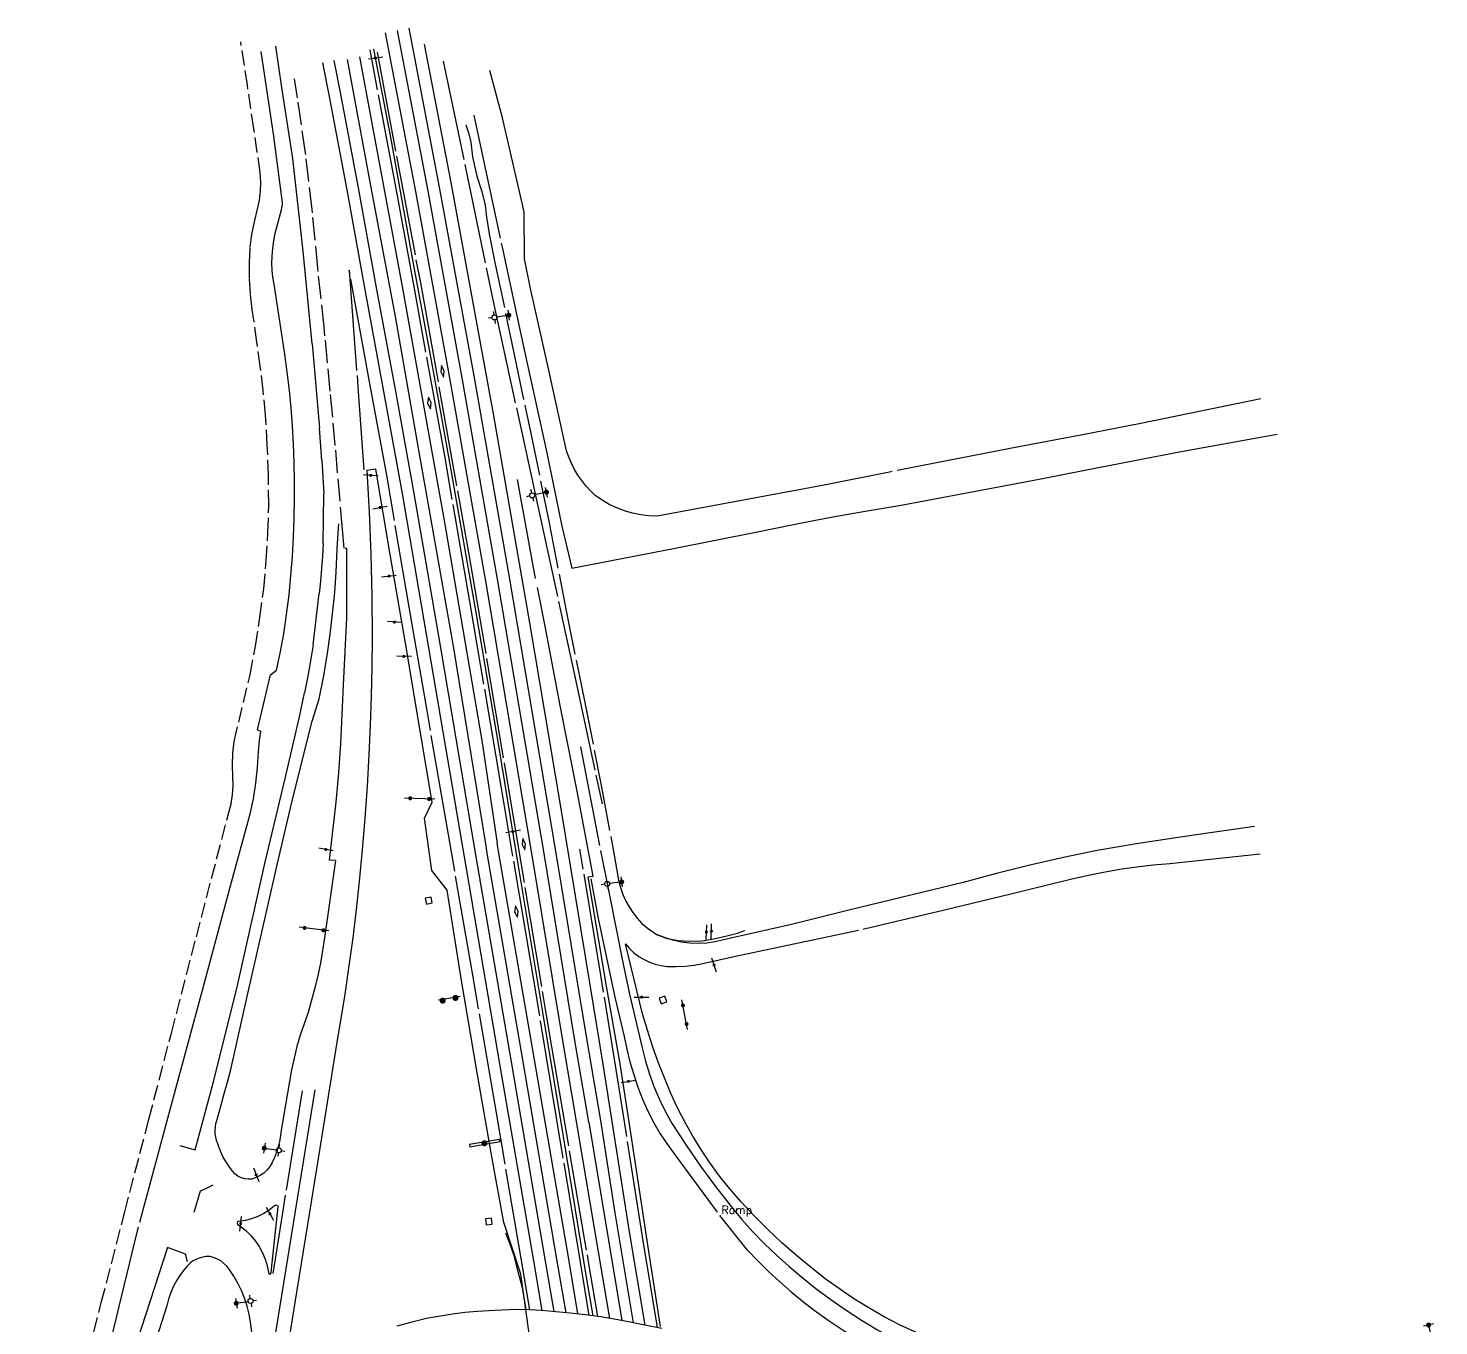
# Model space of a CAD drawing. Extents: x 6041699 to 6043693, y 2130904 to 2137891.
# Drawn here: x 6041732 to 6043135, y 2136600 to 2137891 of the extents above; entities that cross this region are included whole.
import ezdxf
from ezdxf.enums import TextEntityAlignment as Align

# ---------------------------------------------------------------- set-up
doc = ezdxf.new("R2010")
doc.units = 0
doc.header["$LTSCALE"] = 100
doc.header["$MEASUREMENT"] = 0
for name, pattern in [('D2', [0.2, 0.15, -0.05]), ('D5', [1.05, 1, -0.05]), ('D6', [1.3, 1.25, -0.05]), ('GRAIL', [0.5, 0.44, -0.03, -0.03]), ('RETFENCE', [0.552, 0.22, -0.03, -0.03, 0.227, -0.03, -0.015])]:
    doc.linetypes.add(name, pattern=pattern)
doc.layers.get('0').update_dxf_attribs({"color": 1, "linetype": 'CONTINUOUS'})
for name, color, linetype in [('100', 2, 'CONTINUOUS'), ('105', 2, 'D6'), ('140', 2, 'D2'), ('150', 3, 'D5'), ('154', 3, 'CONTINUOUS'), ('160', 4, 'CONTINUOUS'), ('199', 2, 'CONTINUOUS'), ('205', 4, 'CONTINUOUS'), ('212', 4, 'RETFENCE'), ('215', 4, 'GRAIL'), ('245', 4, 'CONTINUOUS'), ('260', 4, 'CONTINUOUS'), ('262', 4, 'CONTINUOUS'), ('264', 4, 'CONTINUOUS'), ('506', 2, 'CONTINUOUS'), ('584', 2, 'CONTINUOUS')]:
    doc.layers.add(name, color=color, linetype=linetype)
doc.styles.get("Standard").update_dxf_attribs({"font": 'SIMPLEX.SHX'})

# ---------------------------------------------------------------- blocks, each defined once
blk = doc.blocks.new('SIGN1')
blk.add_line((-0.0758, 0), (0.0704, 0))
at = {"const_width": 0.015}
blk.add_lwpolyline([(-0.008175, 0, 1), (0.006825, 0, 1)], format="xyb", close=True, dxfattribs=at)
blk = doc.blocks.new('ELT')
at = {"const_width": 0.025}
blk.add_lwpolyline([(-0.0125, 0, 1), (0.0125, 0, 1)], format="xyb", close=True, dxfattribs=at)
for points in [[(0, 0.05), (0, -0.05)], [(0, 0), (0.12, 0)], [(0.145, 0.025), (0.145, 0.06)], [(0.17, 0), (0.205, 0)], [(0.145, -0.025), (0.145, -0.06)]]:
    blk.add_lwpolyline(points)
blk.add_circle((0.145, 0), 0.025)
blk = doc.blocks.new('BOX')
blk.add_lwpolyline([(0.03, 0.03), (-0.03, 0.03), (-0.03, -0.03), (0.03, -0.03), (0.03, 0.03)])
blk = doc.blocks.new('SIGN2')
blk.add_lwpolyline([(-0.15, 0), (0.15, 0)])
at = {"const_width": 0.02}
for points in [[(-0.10375, 0, 1), (-0.08375, 0, 1)], [(0.08375, 0, 1), (0.10375, 0, 1)]]:
    blk.add_lwpolyline(points, format="xyb", close=True, dxfattribs=at)
blk = doc.blocks.new('POLE')
at = {"const_width": 0.03}
blk.add_lwpolyline([(-0.015, 0, 1), (0.015, 0, 1)], format="xyb", close=True, dxfattribs=at)

msp = doc.modelspace()

# ---------------------------------------------------------------- linework, layer by layer
at = {"layer": '100'}
for points, elevation in [([(6041984.6, 2137719.7), (6041976.1, 2137785.7), (6041967.4, 2137843), (6041963.7, 2137867.8)], 14.7), ([(6041983.8, 2137710.2), (6041984.4, 2137712.5), (6041984.8, 2137714.9), (6041984.9, 2137717.3), (6041984.6, 2137719.7)], 14.9), ([(6041979.6, 2137694.4), (6041983.8, 2137710.2)], 15), ([(6041974.6, 2137664.1), (6041975.2, 2137671.8), (6041976.3, 2137679.4), (6041977.7, 2137686.9), (6041979.6, 2137694.4)], 15.1), ([(6041976.5, 2137636.2), (6041975.4, 2137643.2), (6041974.7, 2137650.1), (6041974.4, 2137657.1), (6041974.6, 2137664.1)], 14.9), ([(6041987.1, 2137566.5), (6041976.5, 2137636.2)], 14.7), ([(6041994.8, 2137495.4), (6041993.4, 2137513.2), (6041991.7, 2137531), (6041989.6, 2137548.8), (6041987.1, 2137566.5)], 14.5), ([(6041996.8, 2137422.5), (6041996.9, 2137440.8), (6041996.6, 2137459), (6041995.9, 2137477.2), (6041994.8, 2137495.4)], 14.6), ([(6042068.9, 2137451.1), (6042071, 2137409.5), (6042072.6, 2137367.9), (6042073.6, 2137326.2), (6042074, 2137284.6)], 13.1), ([(6041993.2, 2137346.6), (6041994.7, 2137365.5), (6041995.8, 2137384.5), (6041996.5, 2137403.5), (6041996.8, 2137422.5)], 15.1), ([(6041982.7, 2137269.3), (6041986.2, 2137288.5), (6041989, 2137307.8), (6041991.4, 2137327.2), (6041993.2, 2137346.6)], 14.6), ([(6042074, 2137284.6), (6042073.7, 2137255.5), (6042073, 2137226.5), (6042072.1, 2137197.4), (6042070.9, 2137168.4)], 13.3), ([(6041960.1, 2137192.9), (6041973.1, 2137247.9), (6041978.9, 2137252.4), (6041982.7, 2137269.3)], 14.1), ([(6042070.9, 2137168.4), (6042069.1, 2137136.8), (6042066.9, 2137105.3), (6042064.2, 2137073.8), (6042061.2, 2137042.3)], 13.4), ([(6042037.6, 2137063), (6042026.6, 2136986.1)], 12.1), ([(6042061.2, 2137042.3), (6042058.1, 2137014.3), (6042054.7, 2136986.3), (6042050.9, 2136958.3), (6042046.9, 2136930.3)], 13.5), ([(6042026.6, 2136986.1), (6042024.8, 2136973.6), (6042022.6, 2136961.1), (6042020.1, 2136948.7), (6042017.2, 2136936.4), (6042013.9, 2136924.1), (6042010.3, 2136912)], 12.4), ([(6042046.9, 2136930.3), (6042037.7, 2136874), (6042025.5, 2136797.6), (6042011.7, 2136713.3), (6041999.1, 2136635.9), (6041976.4, 2136493.5), (6041967.8, 2136440.6)], 13.7), ([(6042010.3, 2136912), (6042006.3, 2136900.8), (6042002.6, 2136889.5), (6041999.3, 2136878.1), (6041996.4, 2136866.6), (6041993.8, 2136854.9), (6041991.7, 2136843.2)], 12.6), ([(6041919.7, 2136804.6), (6041923.2, 2136817.3), (6041926.7, 2136830), (6041930.1, 2136842.7), (6041933.4, 2136855.4)], 14), ([(6041991.7, 2136843.2), (6041983.6, 2136794.8)], 12.7), ([(6041919.3, 2136784.8), (6041918.5, 2136788), (6041918, 2136791.4), (6041917.9, 2136794.7), (6041918.1, 2136798.1), (6041918.7, 2136801.4), (6041919.7, 2136804.6)], 14.1), ([(6041983.6, 2136794.8), (6041983, 2136789.2), (6041981.9, 2136783.7), (6041980.6, 2136778.3), (6041978.9, 2136773), (6041976.8, 2136767.7), (6041974.5, 2136762.7)], 13), ([(6041935.1, 2136754.1), (6041931.7, 2136758.7), (6041928.5, 2136763.6), (6041925.7, 2136768.7), (6041923.3, 2136773.9), (6041921.1, 2136779.3), (6041919.3, 2136784.8)], 13.9), ([(6041974.5, 2136762.7), (6041972.3, 2136758.8), (6041969.6, 2136755.3), (6041966.4, 2136752.2), (6041962.7, 2136749.7), (6041958.7, 2136747.7), (6041954.5, 2136746.3)], 13.2), ([(6041954.5, 2136746.3), (6041950.9, 2136746.1), (6041947.3, 2136746.5), (6041943.8, 2136747.6), (6041940.5, 2136749.2), (6041937.6, 2136751.4), (6041935.1, 2136754.1)], 13.6), ([(6041977.1, 2136719.5), (6041971.8, 2136715.4), (6041966.2, 2136711.9), (6041960.2, 2136709), (6041954, 2136706.7), (6041947.6, 2136705.1), (6041941, 2136704.1)], 13.7), ([(6041971.2, 2136653.5), (6041971.1, 2136653.2), (6041971.7, 2136651.8), (6041973.1, 2136652), (6041973.6, 2136653.1), (6041974.1, 2136656.5), (6041980.5, 2136719), (6041979.6, 2136720.1), (6041978.3, 2136720.2), (6041977.1, 2136719.5)], 13.5), ([(6041941, 2136704.1), (6041940.1, 2136703.6), (6041939.7, 2136702.4), (6041940.2, 2136701.2), (6041941.7, 2136700.1), (6041942.9, 2136699.4)], 13.7), ([(6041942.9, 2136699.4), (6041948.3, 2136695), (6041953.3, 2136690.2), (6041957.8, 2136684.9), (6041961.7, 2136679.1), (6041965, 2136673), (6041967.7, 2136666.6), (6041969.7, 2136660), (6041971.1, 2136653.2)], 13.6), ([(6041912.7, 2136669.1), (6041909.1, 2136669.1), (6041905.5, 2136668.6), (6041902, 2136667.7), (6041898.7, 2136666.3), (6041895.5, 2136664.5), (6041892.7, 2136662.3), (6041890.1, 2136659.8), (6041887.9, 2136656.9)], 13.8), ([(6041931.8, 2136656.6), (6041929.4, 2136659.7), (6041926.6, 2136662.4), (6041923.5, 2136664.8), (6041920.1, 2136666.7), (6041916.4, 2136668.2), (6041912.7, 2136669.1)], 13.4), ([(6041887.9, 2136656.9), (6041883.6, 2136651.5), (6041879.9, 2136645.7), (6041876.6, 2136639.7), (6041873.8, 2136633.4), (6041871.6, 2136626.9), (6041869.9, 2136620.2)], 14.1), ([(6041951.7, 2136612), (6041949.8, 2136619.9), (6041947.2, 2136627.7), (6041944.2, 2136635.3), (6041940.6, 2136642.7), (6041936.4, 2136649.8), (6041931.8, 2136656.6)], 13.1), ([(6041955.4, 2136550.2), (6041955.9, 2136560.5), (6041956, 2136570.8), (6041955.7, 2136581.2), (6041954.8, 2136591.5), (6041953.5, 2136601.8), (6041951.7, 2136612)], 13)]:
    msp.add_lwpolyline(points, dxfattribs=dict(at, elevation=elevation))
at = {"layer": '105'}
for points, elevation in [([(6042267.5, 2137470.5), (6042249.1, 2137553.6), (6042232, 2137630.2), (6042225.7, 2137661.5), (6042225.2, 2137708.1), (6042203.8, 2137801.6), (6042191.2, 2137848.9)], 8.1), ([(6042175.2, 2137804.2), (6042203.3, 2137672.9), (6042226.1, 2137568.1), (6042247.7, 2137468.5), (6042262.8, 2137395.5), (6042272.6, 2137353.8), (6042373.7, 2137373.4), (6042457.4, 2137389.9)], 8.3), ([(6042957.9, 2137522.2), (6042898.2, 2137509.8), (6042838.6, 2137497.8), (6042778.8, 2137486.1), (6042719, 2137474.8)], 8.1), ([(6042783, 2137451.3), (6042830.8, 2137460.7), (6042878.6, 2137469.8), (6042926.4, 2137478.5), (6042974.3, 2137487)], 7.9), ([(6042296, 2137426.2), (6042291.2, 2137430.8), (6042286.7, 2137435.7), (6042282.5, 2137440.9), (6042278.7, 2137446.4), (6042275.3, 2137452.1), (6042272.3, 2137458.1), (6042269.7, 2137464.2), (6042267.5, 2137470.5)], 8.5), ([(6042719, 2137474.8), (6042588.6, 2137449.4), (6042523.5, 2137436.5)], 9), ([(6042232.6, 2136576), (6042221.8, 2136651.7), (6042205.2, 2136703.2), (6042193.5, 2136766.6), (6042178.5, 2136851.9), (6042162.3, 2136947.8), (6042148.6, 2137033.6), (6042133.3, 2137053), (6042126, 2137105.1), (6042133.7, 2137121.1), (6042122, 2137190.2), (6042107.1, 2137279.2), (6042092, 2137367.4), (6042077.6, 2137452.2), (6042068.9, 2137451.1)], 14.1), ([(6042600.2, 2137416.5), (6042646, 2137425), (6042691.7, 2137433.7), (6042737.4, 2137442.4), (6042783, 2137451.3)], 8.1), ([(6042523.5, 2137436.5), (6042412.9, 2137415.9), (6042357.7, 2137405.5)], 9.3), ([(6042357.7, 2137405.5), (6042349.4, 2137405.8), (6042341.2, 2137406.8), (6042333.1, 2137408.5), (6042325.1, 2137410.8), (6042317.4, 2137413.8), (6042309.9, 2137417.3), (6042302.8, 2137421.5), (6042296, 2137426.2)], 8.8), ([(6042457.4, 2137389.9), (6042493, 2137397.2), (6042528.7, 2137404.1), (6042564.4, 2137410.5), (6042600.2, 2137416.5)], 8.7), ([(6042045.5, 2137237.3), (6042048.8, 2137304.3), (6042048.8, 2137373.3), (6042047.2, 2137373.4)], 12.5), ([(6042031.5, 2137063.5), (6042035.1, 2137092.3), (6042038.2, 2137121.2), (6042040.8, 2137150.2), (6042042.9, 2137179.2), (6042044.4, 2137208.3), (6042045.5, 2137237.3)], 12.3), ([(6041933.4, 2136855.4), (6041950.5, 2136930.8), (6041978.3, 2137053.3), (6041994.5, 2137122.3), (6042014.4, 2137201.6), (6042021.3, 2137223.8)], 14.5), ([(6041960.1, 2137192.9), (6041963, 2137191.7), (6041961.8, 2137182.5), (6041960.6, 2137171.5)], 13.8), ([(6041960.6, 2137171.5), (6041959.7, 2137155.7), (6041958.1, 2137140.1), (6041955.6, 2137124.5), (6041952.4, 2137109.1)], 13.7), ([(6041952.4, 2137109.1), (6041931.7, 2137034), (6041904.9, 2136933.8), (6041875.3, 2136823.9), (6041840.5, 2136694.9), (6041814.5, 2136588), (6041793.7, 2136500.2), (6041776.3, 2136430.7), (6041750.9, 2136325.9), (6041738.5, 2136274.4), (6041732, 2136247.1)], 14.6), ([(6042951.6, 2137096.9), (6042912.4, 2137091.4), (6042873.3, 2137085.6), (6042834.2, 2137079.5), (6042795.2, 2137073)], 9.9), ([(6042795.2, 2137073), (6042761.7, 2137066), (6042728.3, 2137058.3), (6042695, 2137050.1), (6042661.9, 2137041.3)], 10.6), ([(6042037.6, 2137063), (6042031.5, 2137063.5)], 12.1), ([(6042768.7, 2137044.6), (6042785, 2137048.3), (6042801.4, 2137051.5), (6042817.9, 2137054.4), (6042834.4, 2137056.8), (6042851, 2137058.7), (6042867.6, 2137060.2)], 10.4), ([(6042867.6, 2137060.2), (6042957.4, 2137069.7)], 9.7), ([(6042361, 2136599.5), (6042348.6, 2136678.6), (6042338.3, 2136746.6), (6042327.4, 2136818.1), (6042320.3, 2136862.8), (6042307.2, 2136938.1), (6042288.8, 2137046.7), (6042293.8, 2137047.5), (6042293.8, 2137047.5)], 14.1), ([(6042403.1, 2136960.7), (6042435.6, 2136967.8), (6042563.4, 2136995.1), (6042643.4, 2137013.9), (6042708.1, 2137029.6), (6042768.7, 2137044.6)], 10.9), ([(6042661.9, 2137041.3), (6042548.1, 2137013.6), (6042491.3, 2136999.5)], 11), ([(6042423.7, 2136984.1), (6042415.4, 2136982.2), (6042407, 2136981), (6042398.4, 2136980.6), (6042389.9, 2136980.9), (6042381.4, 2136982), (6042373, 2136983.8), (6042364.9, 2136986.4), (6042357, 2136989.6)], 11.9), ([(6042491.3, 2136999.5), (6042423.7, 2136984.1)], 11.4), ([(6042343, 2136910.5), (6042326.1, 2136980.1)], 13.7), ([(6042326.1, 2136980.1), (6042330.1, 2136975.5), (6042334.5, 2136971.4), (6042339.3, 2136967.7), (6042344.5, 2136964.6), (6042350, 2136962), (6042355.7, 2136960), (6042361.6, 2136958.6), (6042367.6, 2136957.8)], 12.8), ([(6042367.6, 2136957.8), (6042376.5, 2136957.6), (6042385.5, 2136958), (6042394.3, 2136959), (6042403.1, 2136960.7)], 11.7), ([(6042378.2, 2136816.3), (6042371.2, 2136831.5), (6042364.7, 2136847), (6042358.6, 2136862.6), (6042352.9, 2136878.4), (6042347.8, 2136894.4), (6042343, 2136910.5)], 14.2), ([(6042428.3, 2136738.4), (6042418.7, 2136750.6), (6042409.6, 2136763), (6042401, 2136775.9), (6042392.9, 2136789), (6042385.3, 2136802.5), (6042378.2, 2136816.3)], 16.4), ([(6042511.1, 2136658), (6042496.2, 2136670.2), (6042481.7, 2136682.9), (6042467.7, 2136696.1), (6042454.1, 2136709.8), (6042440.9, 2136723.9), (6042428.3, 2136738.4)], 19), ([(6042447.3, 2136675.7), (6042457.6, 2136664.9), (6042468.3, 2136654.4), (6042479.2, 2136644.3), (6042490.4, 2136634.5), (6042502, 2136625), (6042513.8, 2136615.9)], 22.6), ([(6042598.6, 2136601.3), (6042583.2, 2136609.4), (6042568.1, 2136618.1), (6042553.3, 2136627.3), (6042538.9, 2136637), (6042524.8, 2136647.2), (6042511.1, 2136658)], 20.2), ([(6041869.9, 2136620.2), (6041853.2, 2136567.9), (6041836.5, 2136528.1), (6041826.8, 2136496.5), (6041816.4, 2136458.3), (6041790.9, 2136362.4), (6041771.8, 2136294.1)], 14.5), ([(6042513.8, 2136615.9), (6042528.5, 2136605.3), (6042543.5, 2136595.2), (6042558.8, 2136585.6), (6042574.4, 2136576.5), (6042590.3, 2136567.8), (6042606.4, 2136559.7), (6042622.8, 2136552.1), (6042639.4, 2136545)], 23), ([(6042707.4, 2136555.7), (6042679.9, 2136566.4), (6042652.6, 2136577.6), (6042625.5, 2136589.2), (6042598.6, 2136601.3)], 19.5)]:
    msp.add_lwpolyline(points, dxfattribs=dict(at, elevation=elevation))
at = {"layer": '140', "elevation": 14}
msp.add_lwpolyline([(6041782.1, 2136536.1), (6041804.7, 2136623.4), (6041828, 2136713.7), (6041852, 2136805.8), (6041874.4, 2136891.3), (6041899.2, 2136987.2), (6041931.4, 2137110.7), (6041933.7, 2137119.5), (6041935.1, 2137128.5), (6041935.7, 2137137.6), (6041935.5, 2137146.7), (6041935.1, 2137158.2), (6041935.5, 2137169.8), (6041936.7, 2137181.3), (6041952.6, 2137247.9), (6041957.9, 2137276.2), (6041962.4, 2137304.7), (6041966.2, 2137333.3), (6041968.7, 2137361), (6041970.4, 2137388.8), (6041971.2, 2137416.6), (6041970.9, 2137446.5), (6041969.8, 2137476.4), (6041968, 2137506.3), (6041965.7, 2137530.5), (6041962.8, 2137554.6), (6041959.3, 2137578.7), (6041954.8, 2137611.2), (6041953.1, 2137626.6), (6041952.2, 2137642.1), (6041952, 2137657.5), (6041952.6, 2137673), (6041954.5, 2137685.7), (6041956.9, 2137698.3), (6041960.1, 2137710.8), (6041962, 2137719.8), (6041963.1, 2137728.9), (6041963.3, 2137738.1), (6041962.7, 2137747.4), (6041956.4, 2137790.7), (6041950, 2137834.1), (6041943.3, 2137877.4)], dxfattribs=at)
at = {"layer": '150'}
for points, elevation in [([(6042289.9, 2136610.7), (6042281.2, 2136663.5), (6042257.8, 2136805.1), (6042231.6, 2136963.9), (6042202.8, 2137134.9), (6042171.7, 2137318.7), (6042146.2, 2137465.4), (6042116.1, 2137631.9), (6042098.8, 2137726.2), (6042072, 2137869.4)], 15.5), ([(6042078.9, 2137866.9), (6042122, 2137637.5), (6042170.3, 2137367.4), (6042208.8, 2137139.9), (6042252.5, 2136877.8), (6042289, 2136663.9), (6042298.1, 2136609.5)], 15.6), ([(6042144.7, 2137858.2), (6042195.2, 2137616), (6042237.2, 2137423.2), (6042274.8, 2137250.7), (6042302.7, 2137119.6)], 13.4), ([(6042051.2, 2137650.1), (6042051.2, 2137650.1), (6042059.9, 2137533.9), (6042065.9, 2137451.7)], 13.3), ([(6042230.9, 2136616.1), (6042224, 2136657.7), (6042197.7, 2136812), (6042174.1, 2136949.1), (6042149.9, 2137089), (6042129.3, 2137208.4), (6042113.9, 2137297.8), (6042088.6, 2137446.3), (6042070.9, 2137542.8), (6042051.2, 2137650.1)], 14.4), ([(6042236.6, 2137343.6), (6042218, 2137445)], 13.8), ([(6042293.8, 2137047.5), (6042277.5, 2137133.8), (6042261.2, 2137217.1), (6042245.7, 2137297.8), (6042238.5, 2137334.7)], 13.8), ([(6042281.2, 2137176), (6042310, 2137028.5), (6042323.5, 2136961.7), (6042330, 2136930.3)], 13.5), ([(6042358, 2136598.5), (6042343.6, 2136684.8), (6042321.1, 2136828.4), (6042301.2, 2136951), (6042280.7, 2137074.2)], 14.6), ([(6042330, 2136930.3), (6042342.5, 2136876.7)], 13.8), ([(6042342.5, 2136876.7), (6042345.9, 2136863.5), (6042349.9, 2136850.5), (6042354.6, 2136837.8), (6042360, 2136825.3), (6042365.9, 2136813), (6042372.5, 2136801.1)], 15), ([(6042004.4, 2136833.9), (6041984.9, 2136712.8), (6041975.3, 2136652.2)], 13.1), ([(6042372.5, 2136801.1), (6042386.3, 2136780), (6042400.7, 2136759.2), (6042415.7, 2136738.8), (6042431.2, 2136718.9)], 17.6), ([(6042431.2, 2136718.9), (6042441.8, 2136706.2), (6042452.8, 2136693.9), (6042464.2, 2136682), (6042476.1, 2136670.5), (6042488.4, 2136659.5), (6042501.1, 2136648.9)], 20.3), ([(6042501.1, 2136648.9), (6042515.5, 2136637.4), (6042530.2, 2136626.4), (6042545.4, 2136615.8), (6042560.8, 2136605.8), (6042576.6, 2136596.3), (6042592.7, 2136587.3)], 21.5)]:
    msp.add_lwpolyline(points, dxfattribs=dict(at, elevation=elevation))
at = {"layer": '154'}
for points, elevation in [([(6042310.5, 2136607.6), (6042296, 2136693.4), (6042264, 2136882.1), (6042232.8, 2137070.2), (6042187, 2137340.9), (6042151.8, 2137541), (6042117.5, 2137728.4), (6042087.4, 2137886.3)], 15.4), ([(6042289.6, 2136803), (6042275.8, 2136884.1), (6042244.7, 2137072.2), (6042198.9, 2137342.9), (6042163.7, 2137543.1), (6042129.3, 2137730.6), (6042099.2, 2137888.6)], 15), ([(6042301.5, 2136804.6), (6042287.6, 2136886), (6042256.5, 2137074.2), (6042210.7, 2137344.9), (6042175.5, 2137545.2), (6042141.1, 2137732.8), (6042111, 2137890.8)], 15), ([(6042014.3, 2137576.9), (6042005.4, 2137669.2), (6041995.1, 2137761.1), (6041984.4, 2137831.8), (6041978.2, 2137873)], 14.4), ([(6042330.2, 2136693.7), (6042303.8, 2136860.7), (6042291.6, 2136935.4), (6042261.3, 2137118.6), (6042230.8, 2137299.5), (6042194.8, 2137507.3), (6042152.6, 2137737.3), (6042126.3, 2137875)], 14.2), ([(6042255.1, 2136614.4), (6042246.6, 2136664.7), (6042212.6, 2136862.9), (6042177.2, 2137068.6), (6042141.9, 2137276.6), (6042115.5, 2137430.2), (6042097.2, 2137531.5), (6042078.2, 2137634.7), (6042060.5, 2137732.1), (6042042.8, 2137825.2), (6042036.3, 2137858.6)], 14.7), ([(6042187, 2137079.6), (6042154.9, 2137276.4), (6042120.3, 2137473.2), (6042097.2, 2137604.1), (6042072.2, 2137737.8), (6042049.4, 2137859.7)], 14.5), ([(6042061.5, 2137862.5), (6042103.9, 2137634), (6042145.6, 2137401.2), (6042183, 2137182.3), (6042198.5, 2137080.4)], 14.6), ([(6042243.2, 2136615.4), (6042235.3, 2136662.8), (6042201.2, 2136860.9), (6042165.8, 2137066.7), (6042130.5, 2137274.6), (6042104.2, 2137428.2), (6042085.8, 2137529.4), (6042066.9, 2137632.6), (6042049.2, 2137730), (6042031.5, 2137823), (6042025, 2137856.4)], 14.7), ([(6042014.3, 2137576.9), (6042021.7, 2137492.9)], 14.5), ([(6042023.9, 2137460.9), (6042021.7, 2137492.9)], 14.6), ([(6042023.9, 2137460.9), (6042025.9, 2137427.6)], 14.8), ([(6042025.5, 2137378.4), (6042025.9, 2137427.6)], 15), ([(6042025.5, 2137378.4), (6042024.6, 2137365.9), (6042023.7, 2137353.5), (6042022.6, 2137341), (6042021.4, 2137328.6)], 14.8), ([(6042015.5, 2137277.6), (6042021.4, 2137328.6)], 14.3), ([(6042015.5, 2137277.6), (6042013.4, 2137265.6), (6042011.3, 2137253.6), (6042009.1, 2137241.6), (6042006.9, 2137229.7)], 14.3), ([(6041882.7, 2136779.7), (6041898, 2136775.5), (6041916.5, 2136844.2), (6041940, 2136938.8), (6041967.2, 2137060), (6041987.6, 2137144.7), (6042001.9, 2137206), (6042006.9, 2137229.7)], 13.9), ([(6042266.9, 2136613.3), (6042257.9, 2136666.6), (6042223.9, 2136864.8), (6042188.5, 2137070.5), (6042187, 2137079.6)], 14.9), ([(6042278.8, 2136612.1), (6042269.3, 2136668.6), (6042235.2, 2136866.8), (6042199.8, 2137072.5), (6042198.5, 2137080.4)], 14.9), ([(6042016.9, 2136834.9), (6041974.4, 2136571.2)], 13.3), ([(6042334, 2136603.2), (6042315.8, 2136712.6), (6042301.5, 2136804.6)], 15.3), ([(6042289.6, 2136803), (6042322.5, 2136605.5)], 15.3), ([(6041915.5, 2136740.1), (6041908.2, 2136736.7), (6041903.1, 2136734.2), (6041896.8, 2136712.9)], 13.7), ([(6042345.6, 2136600.9), (6042330.2, 2136693.7)], 14.9), ([(6041890.5, 2136664), (6041888.3, 2136671.6), (6041870.6, 2136678.2), (6041840, 2136584.5), (6041811.7, 2136493.7), (6041793.6, 2136425.5), (6041761.7, 2136307.7), (6041751.5, 2136263.9)], 14.4)]:
    msp.add_lwpolyline(points, dxfattribs=dict(at, elevation=elevation))
for points, elevation in [([(6042145.1, 2137543.8), (6042145.8, 2137549.7), (6042143.2, 2137555.4), (6042142.4, 2137549.1)], 14.9), ([(6042130, 2137523.9), (6042129.2, 2137517.7), (6042132.1, 2137512.3), (6042132.8, 2137518.7)], 14.9), ([(6042226, 2137073.8), (6042226.7, 2137079.8), (6042224.1, 2137084.9), (6042223.4, 2137079)], 15.1), ([(6042216.7, 2137018.1), (6042215.7, 2137012), (6042218.5, 2137006.7), (6042219.3, 2137012.8)], 15.1)]:
    msp.add_lwpolyline(points, close=True, dxfattribs=dict(at, elevation=elevation))
at = {"layer": '160', "elevation": 35.2}
msp.add_lwpolyline([(6042362.2, 2136597.7), (6042345.2, 2136601), (6042330.6, 2136603.9), (6042314.9, 2136606.9), (6042301.4, 2136609.1), (6042285.9, 2136611.2), (6042271.1, 2136613), (6042256.7, 2136614.2), (6042243, 2136615.4), (6042230.1, 2136616.1), (6042217.1, 2136616.4), (6042202.9, 2136615.8), (6042190.1, 2136615.2), (6042178.7, 2136614.5), (6042166.4, 2136613.6), (6042153.9, 2136612), (6042142, 2136610), (6042128.2, 2136607.5), (6042113.7, 2136604.1), (6042098.6, 2136600)], dxfattribs=at)
at = {"layer": '205'}
for points, elevation in [([(6042293.9, 2136610.1), (6042287.6, 2136646.8), (6042264.5, 2136788.7), (6042243.9, 2136912.1), (6042220.4, 2137053.6), (6042200.3, 2137175), (6042177.5, 2137309.6), (6042152.1, 2137455.1), (6042135.5, 2137547.9), (6042114.9, 2137658.4), (6042092.9, 2137780.4), (6042075.9, 2137869.9)], 17.7), ([(6042291.6, 2137044.8), (6042299, 2137005.5), (6042307, 2136966.2), (6042315.6, 2136927.1), (6042324.8, 2136888.1)], 16.7), ([(6042324.8, 2136888.1), (6042327.4, 2136875.3), (6042330.5, 2136862.7), (6042334.2, 2136850.2), (6042338.4, 2136837.8), (6042343.1, 2136825.7), (6042348.3, 2136813.7)], 18.2), ([(6042348.3, 2136813.7), (6042354.2, 2136802.3), (6042360.7, 2136791.2), (6042367.7, 2136780.5), (6042375.3, 2136770)], 20.2), ([(6042375.3, 2136770), (6042417.3, 2136713.5)], 21.9)]:
    msp.add_lwpolyline(points, dxfattribs=dict(at, elevation=elevation))
at = {"layer": '212', "elevation": 15.6}
msp.add_lwpolyline([(6042046.2, 2137373.8), (6042044.5, 2137392.4), (6042042.1, 2137420.7), (6042037.4, 2137476.1), (6042032.4, 2137530), (6042026.3, 2137593.9), (6042020, 2137652.2), (6042014.4, 2137710.5), (6042007.8, 2137767), (6041996.9, 2137840.4)], dxfattribs=at)
at = {"layer": '215'}
for points, elevation in [([(6042167.4, 2137794.6), (6042170.4, 2137785.7), (6042172.2, 2137777.4), (6042174, 2137762.9), (6042178.3, 2137743.6), (6042183.1, 2137728.4), (6042186.5, 2137714.7), (6042187.8, 2137702.8), (6042190.4, 2137686.3), (6042196.5, 2137656.1), (6042215.7, 2137564.7), (6042231.5, 2137489.3), (6042250.6, 2137397), (6042266.9, 2137311.4), (6042285.3, 2137221.9), (6042302.2, 2137136.1), (6042314.5, 2137070.5), (6042319.2, 2137043.5), (6042321.2, 2137036.2), (6042323.3, 2137029.3), (6042326.5, 2137022.6), (6042329.8, 2137016.9), (6042333.4, 2137011.3), (6042337.7, 2137005.7), (6042342.3, 2137000.5), (6042349.2, 2136994.9), (6042352.9, 2136992.4), (6042357, 2136989.6), (6042367.6, 2136985.5), (6042379.1, 2136983.4), (6042389.8, 2136983), (6042402.6, 2136983.2), (6042414, 2136985.2), (6042426.9, 2136988.3), (6042437.3, 2136990.9), (6042444.7, 2136993.6)], 13.5), ([(6042021.3, 2137223.8), (6042025.9, 2137246.8), (6042029.5, 2137269.2), (6042032.3, 2137288.1), (6042034.7, 2137308.3), (6042036.8, 2137329.5), (6042038.2, 2137349.7), (6042039.4, 2137372.6), (6042040.2, 2137388.8), (6042041, 2137398)], 16.2), ([(6042447.3, 2136675.7), (6042417.3, 2136713.5)], 22.4), ([(6042227.1, 2136616.7), (6042223.7, 2136638.2), (6042219.1, 2136655.3), (6042215.6, 2136669), (6042211.6, 2136680.5), (6042207.1, 2136692.6)], 15.9)]:
    msp.add_lwpolyline(points, dxfattribs=dict(at, elevation=elevation))
at = {"layer": '264', "elevation": 26.6}
msp.add_lwpolyline([(6042161.7, 2136927.9), (6042140.1, 2136924.2)], dxfattribs=at)
at = {"layer": '264', "elevation": 40.9}
msp.add_lwpolyline([(6042170.8, 2136780.6), (6042171.2, 2136778.4), (6042201.3, 2136783.5), (6042200.9, 2136785.7)], close=True, dxfattribs=at)

# ---------------------------------------------------------------- block references
at = {"layer": '245', "xscale": 100, "yscale": 100, "zscale": 100}
for p in [(6042144.2, 2136923.7, 13.9), (6042157, 2136926.4, 13.7), (6042185.8, 2136781.9, 40.9)]:
    msp.add_blockref('POLE', p, dxfattribs=at)
at = {"layer": '260', "xscale": 100, "yscale": 100, "zscale": 100}
for p, rotation in [((6042077.3, 2137861.1, 16.7), 187.8999952296342), ((6042072.6, 2137446.1, 13.5), 176.4000077888143), ((6042082.1, 2137414.2, 13.6), 9.499999926409515), ((6042091, 2137346, 13.5), 5.700000241948002), ((6042096.2, 2137300.2, 13.6), 175.9999986366394), ((6042105.5, 2137266, 13.7), 178.8000016667074), ((6042214, 2137091.9, 17.7), 189.5999921647075), ((6042027.9, 2137074.1, 13.2), 170.1999956298106), ((6042406.5, 2136992.1, 11.9), 87.30000237549997), ((6042411.5, 2136992.9, 11.9), 89.20000388666077), ((6042414.1, 2136959.2, 11.6), 108.2000037394798), ((6042342.1, 2136927.2, 14.1), 0.4999999961268166), ((6042329.1, 2136843.5, 15.5), 8.60000031485097), ((6041958.7, 2136750.5, 13.9), 291.0000005344993), ((6041943.3, 2136702, 13.9), 83.9999993493052), ((6041972.4, 2136711.7, 13.8), 119.4000006009627)]:
    msp.add_blockref('SIGN1', p, dxfattribs=dict(at, rotation=rotation))
at = {"layer": '262', "xscale": 100, "yscale": 100, "zscale": 100}
for p, rotation in [((6042121.3, 2137124.6, 13.9), 177.8000016744538), ((6042016.2, 2136994.9, 13.4), 172.8000017131856), ((6042385, 2136909.7, 10.8), 100.800002270924)]:
    msp.add_blockref('SIGN2', p, dxfattribs=dict(at, rotation=rotation))
at = {"layer": '506', "xscale": 100, "yscale": 100, "zscale": 100}
for p, rotation in [((6042130.3, 2137023.2, 18), 281.5999990814362), ((6042363.5, 2136924.5, 18.9), 19.30000099490429), ((6042190.2, 2136704.2, 19.2), 96.80000230190949)]:
    msp.add_blockref('BOX', p, dxfattribs=dict(at, rotation=rotation))
at = {"layer": '584', "xscale": 100, "yscale": 100, "zscale": 100}
for p, rotation in [((6042210, 2137605.4, 13.5), 188.6999982751948), ((6042247.5, 2137429.3, 13.5), 192.5000012975164), ((6042322.3, 2137041.8, 13.6), 187.8000043856821), ((6041966.8, 2136777, 14), 351.69999987356), ((6041938.9, 2136622.7, 48.5), 9.199999737998564), ((6043124.8, 2136601.1, 11.8), 282.299996024256)]:
    msp.add_blockref('ELT', p, dxfattribs=dict(at, rotation=rotation))

# ---------------------------------------------------------------- texts
at = {"layer": '199'}
msp.add_text('Ramp', height=8, dxfattribs=at).set_placement((6042436.8, 2136714.3), align=Align.MIDDLE)

doc.saveas('drawing.dxf')
